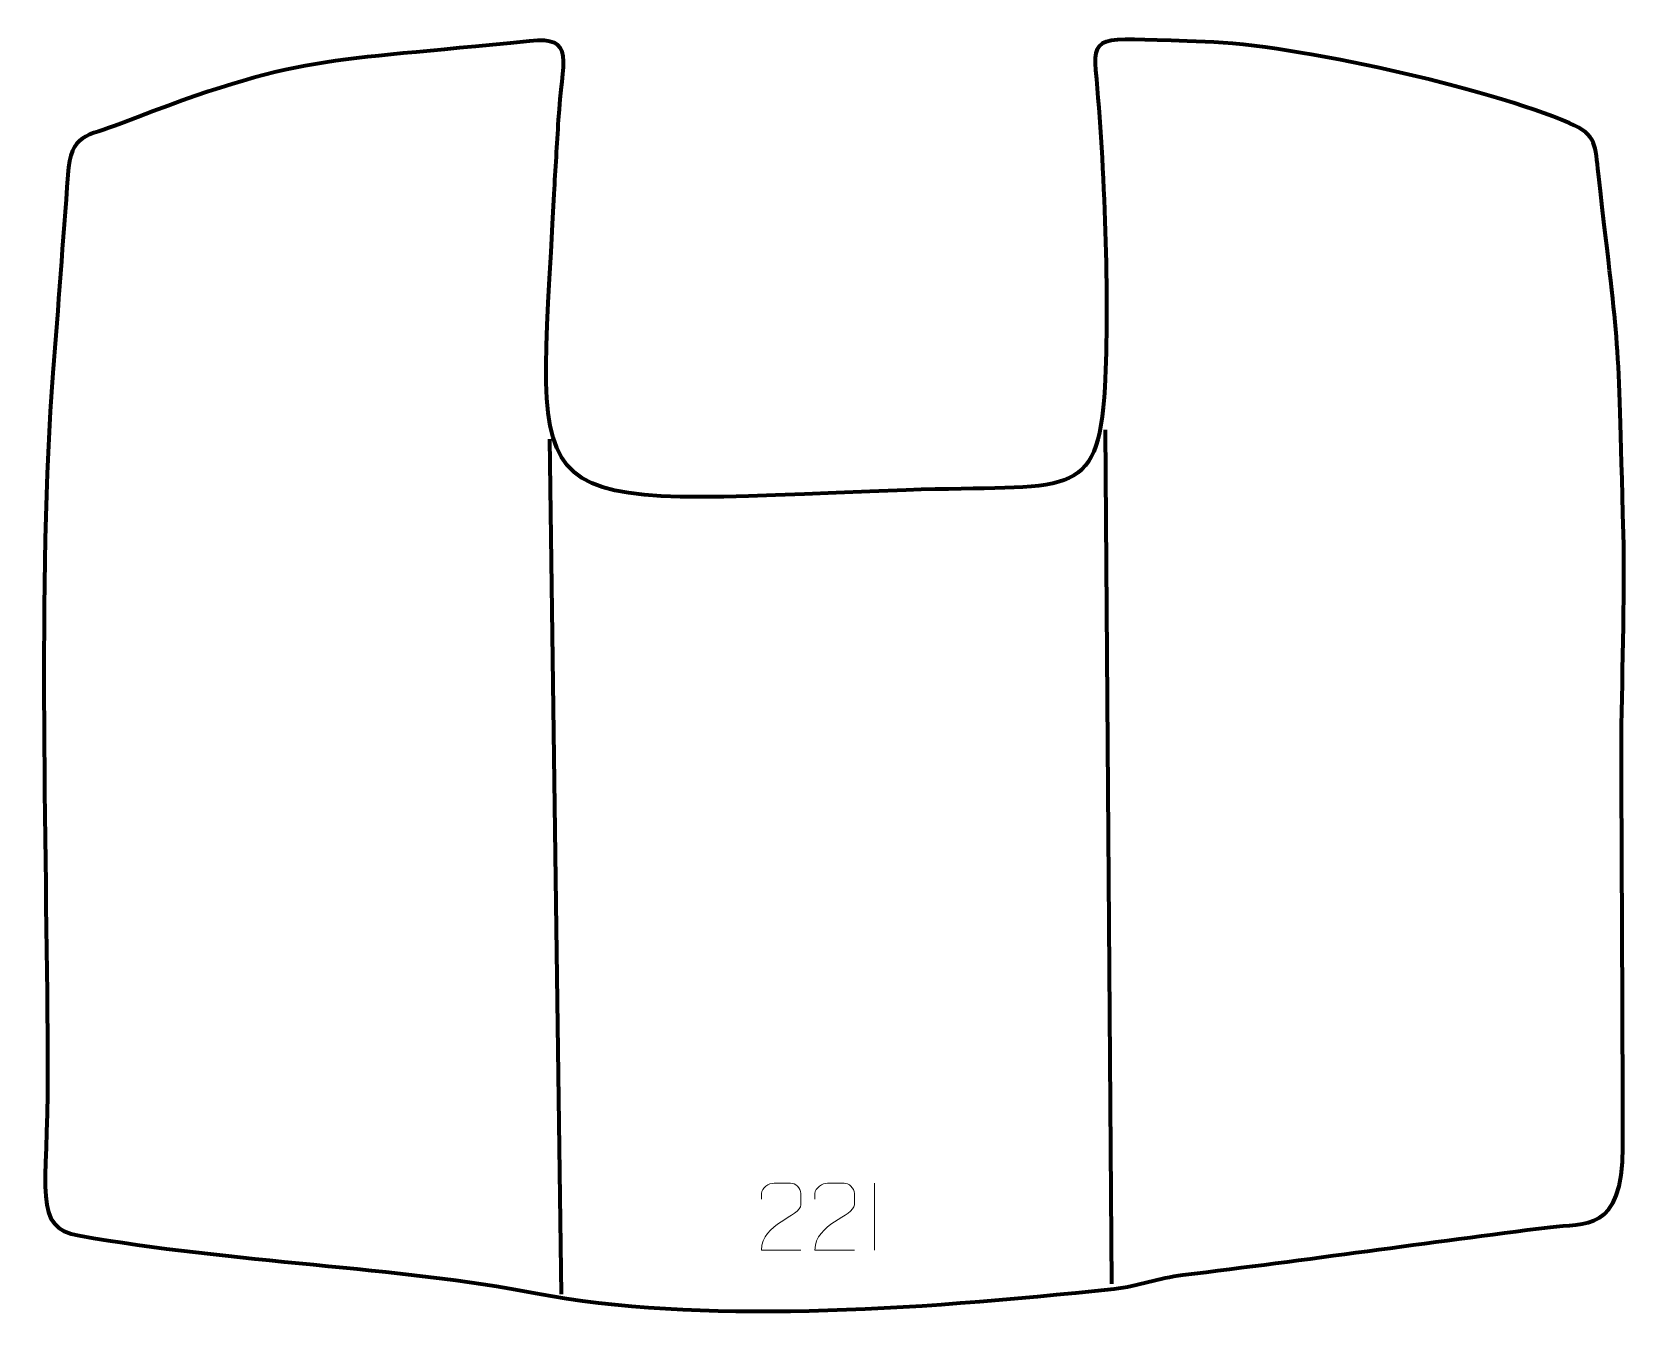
# Model space of a CAD drawing. Header units: millimetres. Extents: x -586 to 9, y 128 to 611.
import ezdxf

# ---------------------------------------------------------------- set-up
doc = ezdxf.new("R2010")
doc.units = ezdxf.units.MM
doc.header["$MEASUREMENT"] = 0
doc.layers.add('layer 2', color=7, linetype='Continuous')
doc.layers.add('layer 3', color=7, linetype='Continuous')

msp = doc.modelspace()

# ---------------------------------------------------------------- linework, layer by layer
at = {"layer": 'layer 2', "color": 140, "lineweight": 158}
for points in [[(-393.0255, 458.5485), (-393.0255, 458.5485), (-388.7414, 139.1788), (-388.7414, 139.1788)], [(-185.4459, 462.0408), (-185.4459, 462.0408), (-183.0121, 143.0747), (-183.0121, 143.0747)]]:
    msp.add_open_spline(points, degree=3, dxfattribs=at)
at = {"layer": 'layer 3', "color": 242, "lineweight": 158}
msp.add_open_spline([(-391.313, 550.1877), (-397.2848, 425.9406), (-409.246, 434.1208), (-259.7882, 439.5184), (-259.7882, 439.5184), (-199.0038, 441.7137), (-188.0486, 434.4729), (-185.5909, 478.0154), (-185.5909, 478.0154), (-183.7385, 510.8343), (-185.7304, 560.9003), (-188.9923, 596.3335), (-188.9923, 596.3335), (-190.3132, 610.6818), (-185.7083, 608.0194), (-148.1205, 606.9778), (-148.1205, 606.9778), (-114.3679, 606.0425), (-42.1096, 589.5147), (-11.9371, 576.6175), (-11.9371, 576.6175), (-1.4845, 572.0474), (-2.3568, 568.2473), (-1.1418, 557.6415), (-1.1418, 557.6415), (7.0642, 486.0066), (6.0641, 504.5109), (8.2406, 423.2427), (8.2406, 423.2427), (8.8534, 400.3655), (7.552, 366.4415), (7.4694, 342.3879), (7.4694, 342.3879), (7.6333, 292.9637), (7.9746, 243.5054), (7.9778, 194.0854), (7.9778, 194.0854), (7.9798, 161.9304), (-6.4555, 165.8854), (-19.1371, 164.2877), (-19.1371, 164.2877), (-64.9226, 158.5195), (-109.7698, 152.0728), (-156.4161, 146.4069), (-156.4161, 146.4069), (-165.5472, 145.2979), (-172.8488, 142.2443), (-182.1034, 141.2492), (-182.1034, 141.2492), (-258.0413, 133.0838), (-337.9679, 128.0264), (-398.2188, 139.6203), (-398.2188, 139.6203), (-449.2266, 149.4356), (-511.5962, 151.0044), (-568.7643, 161.0846), (-568.7643, 161.0846), (-586.4483, 164.2027), (-580.4396, 176.7959), (-580.5576, 221.9731), (-580.5576, 221.9731), (-580.7563, 297.9751), (-584.5483, 407.9141), (-578.5919, 483.3682), (-578.5919, 483.3682), (-576.6403, 508.0913), (-574.8665, 532.6064), (-572.9925, 557.2763), (-572.9925, 557.2763), (-571.7826, 573.2025), (-566.3499, 571.3042), (-553.061, 576.467), (-553.061, 576.467), (-485.5292, 602.7179), (-478.2995, 599.0962), (-400.5136, 607.2462), (-400.5136, 607.2462), (-382.9624, 609.0852), (-388.3028, 600.3317), (-389.6424, 577.7918), (-389.6424, 577.7918), (-390.1992, 568.5905), (-390.7562, 559.3891), (-391.313, 550.1877)], degree=3, knots=[0, 0, 0, 0, 0.04545455, 0.04545455, 0.04545455, 0.04545455, 0.09090909, 0.09090909, 0.09090909, 0.09090909, 0.13636364, 0.13636364, 0.13636364, 0.13636364, 0.18181818, 0.18181818, 0.18181818, 0.18181818, 0.22727273, 0.22727273, 0.22727273, 0.22727273, 0.27272727, 0.27272727, 0.27272727, 0.27272727, 0.31818182, 0.31818182, 0.31818182, 0.31818182, 0.36363636, 0.36363636, 0.36363636, 0.36363636, 0.40909091, 0.40909091, 0.40909091, 0.40909091, 0.45454545, 0.45454545, 0.45454545, 0.45454545, 0.5, 0.5, 0.5, 0.5, 0.54545455, 0.54545455, 0.54545455, 0.54545455, 0.59090909, 0.59090909, 0.59090909, 0.59090909, 0.63636364, 0.63636364, 0.63636364, 0.63636364, 0.68181818, 0.68181818, 0.68181818, 0.68181818, 0.72727273, 0.72727273, 0.72727273, 0.72727273, 0.77272727, 0.77272727, 0.77272727, 0.77272727, 0.81818182, 0.81818182, 0.81818182, 0.81818182, 0.86363636, 0.86363636, 0.86363636, 0.86363636, 0.90909091, 0.90909091, 0.90909091, 0.90909091, 1, 1, 1, 1], dxfattribs=at)
at = {"layer": 'layer 3', "color": 250, "lineweight": 9}
for points in [[(-299.131, 155.7009), (-304.0454, 155.7012), (-308.9598, 155.7012), (-313.8739, 155.7009), (-313.8739, 155.7009), (-313.8739, 165.6332), (-299.2229, 168.2744), (-299.131, 172.5847), (-299.131, 172.5847), (-299.1313, 174.0088), (-299.1313, 175.4325), (-299.131, 176.8558), (-299.131, 176.8558), (-299.1479, 178.9329), (-301.2707, 180.6577), (-302.9417, 180.675), (-302.9417, 180.675), (-305.0149, 180.6746), (-307.0878, 180.6746), (-309.1602, 180.675), (-309.1602, 180.675), (-310.9823, 180.6915), (-313.807, 178.8994), (-313.8739, 176.8058), (-313.8739, 176.8058), (-313.8739, 176.8058), (-313.8739, 174.751), (-313.8739, 174.751)], [(-279.131, 155.7009), (-284.0454, 155.7012), (-288.9598, 155.7012), (-293.8739, 155.7009), (-293.8739, 155.7009), (-293.8739, 165.6332), (-279.2229, 168.2744), (-279.131, 172.5847), (-279.131, 172.5847), (-279.1313, 174.0088), (-279.1313, 175.4325), (-279.131, 176.8558), (-279.131, 176.8558), (-279.1479, 178.9329), (-281.2707, 180.6577), (-282.9417, 180.675), (-282.9417, 180.675), (-285.0149, 180.6746), (-287.0878, 180.6746), (-289.1602, 180.675), (-289.1602, 180.675), (-290.9823, 180.6915), (-293.807, 178.8994), (-293.8739, 176.8058), (-293.8739, 176.8058), (-293.8739, 176.8058), (-293.8739, 174.751), (-293.8739, 174.751)]]:
    msp.add_open_spline(points, degree=3, knots=[0, 0, 0, 0, 0.125, 0.125, 0.125, 0.125, 0.25, 0.25, 0.25, 0.25, 0.375, 0.375, 0.375, 0.375, 0.5, 0.5, 0.5, 0.5, 0.625, 0.625, 0.625, 0.625, 0.75, 0.75, 0.75, 0.75, 1, 1, 1, 1], dxfattribs=at)
msp.add_open_spline([(-271.6397, 180.675), (-271.6397, 180.675), (-271.6397, 155.7009), (-271.6397, 155.7009)], degree=3, dxfattribs=at)

doc.saveas('drawing.dxf')
